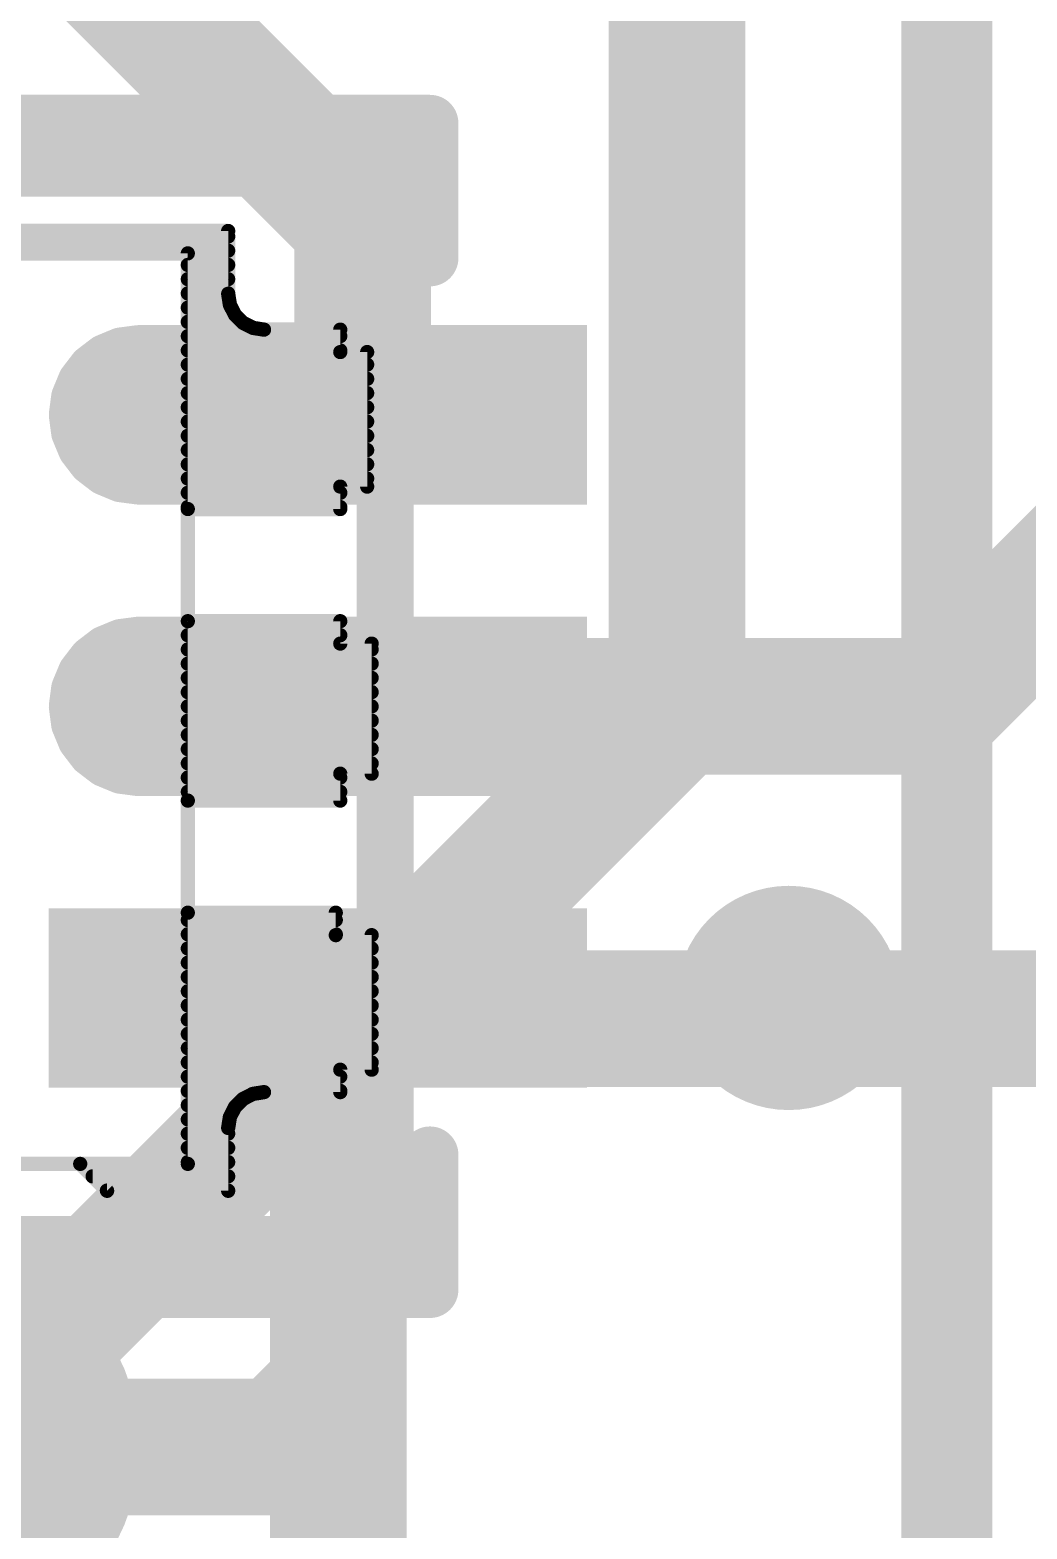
# Model space of a CAD drawing. Extents: x -11.9 to 7.7, y -7.9 to 11.9.
# Drawn here: x 0.335 to 2.559, y -1.961 to 1.381 of the extents above; entities that cross this region are included whole.
import ezdxf

# ---------------------------------------------------------------- set-up
doc = ezdxf.new("R2010")
doc.units = 0
for name, color, linetype in [('1', 12, 'CONTINUOUS'), ('16', 132, 'CONTINUOUS'), ('18', 110, 'CONTINUOUS'), ('20', 53, 'CONTINUOUS'), ('21', 53, 'CONTINUOUS'), ('51', 53, 'CONTINUOUS')]:
    doc.layers.add(name, color=color, linetype=linetype)

# ---------------------------------------------------------------- blocks, each defined once
blk = doc.blocks.new('RECT')
blk.add_solid([(-0.5, -0.5), (0.5, -0.5), (-0.5, 0.5), (0.5, 0.5)])
blk = doc.blocks.new('ROUNDV')
at = {"const_width": 0.5}
blk.add_lwpolyline([(0, -0.25, 1), (0, 0.25, 1), (0, -0.25)], format="xyb", dxfattribs=at)

msp = doc.modelspace()

# ---------------------------------------------------------------- linework, layer by layer
at = {"layer": '1'}
for points, const_width in [([(1.077, 0.955), (0.127, 1.905)], 0.3048), ([(1.077, 0.523), (1.077, 0.955)], 0.3048), ([(2.346, -0.127), (3.269, 0.796)], 0.3048), ([(0.4709, 0.6291), (0.502, 0.6529)], 0.1), ([(0.502, 0.6529), (0.5382, 0.6679)], 0.1), ([(0.5382, 0.6679), (0.577, 0.673)], 0.1), ([(0.577, 0.673), (1.527, 0.673)], 0.1), ([(1.527, 0.673), (1.527, 0.373)], 0.1), ([(0.4471, 0.598), (0.4709, 0.6291)], 0.1), ([(0.4321, 0.5618), (0.4471, 0.598)], 0.1), ([(0.4486, 0.6), (1.527, 0.6)], 0.1), ([(0.427, 0.523), (0.4321, 0.5618)], 0.1), ([(0.4321, 0.4842), (0.427, 0.523)], 0.1), ([(0.43, 0.5), (1.527, 0.5)], 0.1), ([(0.4471, 0.448), (0.4321, 0.4842)], 0.1), ([(0.4709, 0.4169), (0.4471, 0.448)], 0.1), ([(0.502, 0.3931), (0.4709, 0.4169)], 0.1), ([(0.493, 0.4), (1.527, 0.4)], 0.1), ([(0.5382, 0.3781), (0.502, 0.3931)], 0.1), ([(0.577, 0.373), (0.5382, 0.3781)], 0.1), ([(1.527, 0.373), (0.577, 0.373)], 0.1), ([(0.502, 0.0029), (0.5382, 0.0179)], 0.1), ([(0.5382, 0.0179), (0.577, 0.023)], 0.1), ([(0.577, 0.023), (1.527, 0.023)], 0.1), ([(1.527, 0.023), (1.527, -0.277)], 0.1), ([(0.4709, -0.0209), (0.502, 0.0029)], 0.1), ([(0.4982, 0), (1.527, 0)], 0.1), ([(0.4471, -0.052), (0.4709, -0.0209)], 0.1), ([(1.077, -0.127), (2.346, -0.127)], 0.3048), ([(0.4321, -0.0882), (0.4471, -0.052)], 0.1), ([(0.427, -0.127), (0.4321, -0.0882)], 0.1), ([(0.4306, -0.1), (1.527, -0.1)], 0.1), ([(0.4321, -0.1658), (0.427, -0.127)], 0.1), ([(0.4471, -0.202), (0.4321, -0.1658)], 0.1), ([(0.4463, -0.2), (1.527, -0.2)], 0.1), ([(0.4709, -0.2331), (0.4471, -0.202)], 0.1), ([(0.502, -0.2569), (0.4709, -0.2331)], 0.1), ([(0.5382, -0.2719), (0.502, -0.2569)], 0.1), ([(0.577, -0.277), (0.5382, -0.2719)], 0.1), ([(1.527, -0.277), (0.577, -0.277)], 0.1), ([(0.977, -0.777), (1.023, -0.823)], 0.3048), ([(1.023, -0.823), (1.023, -1.651)], 0.3048), ([(1.023, -0.823), (2.856, -0.823)], 0.3048), ([(0.896, -1.778), (1.023, -1.651)], 0.3048), ([(1.023, -1.651), (1.023, -3.597)], 0.3048), ([(0.127, -1.778), (0.896, -1.778)], 0.3048)]:
    msp.add_lwpolyline(points, dxfattribs=dict(at, const_width=const_width))
for points, const_width in [([(1.1532, 0.955, 1), (1.0008, 0.955)], 0.1524), ([(1.0231, 0.9011, 1), (1.1309, 1.0089)], 0.1524), ([(0.5172, 0.6331, 1), (0.4868, 0.6727)], 0.05), ([(0.5349, 0.6927, 1), (0.5414, 0.6431)], 0.05), ([(0.5477, 0.6448, 1), (0.5286, 0.691)], 0.05), ([(0.577, 0.698, 1), (0.577, 0.648)], 0.05), ([(0.5803, 0.6482, 1), (0.5737, 0.6978)], 0.05), ([(1.552, 0.673, 1), (1.502, 0.673)], 0.05), ([(1.527, 0.648, 1), (1.527, 0.698)], 0.05), ([(0.4557, 0.6489, 1), (0.4862, 0.6092)], 0.05), ([(0.4908, 0.6138, 1), (0.4511, 0.6443)], 0.05), ([(0.4924, 0.676, 1), (0.5116, 0.6298)], 0.05), ([(0.4273, 0.6132, 1), (0.4669, 0.5828)], 0.05), ([(0.4486, 0.625, 1), (0.4486, 0.575)], 0.05), ([(0.4702, 0.5884, 1), (0.424, 0.6076)], 0.05), ([(1.527, 0.575, 1), (1.527, 0.625)], 0.05), ([(0.4569, 0.5586, 1), (0.4073, 0.5651)], 0.05), ([(0.4518, 0.5263, 1), (0.4022, 0.5197)], 0.05), ([(0.409, 0.5714, 1), (0.4552, 0.5523)], 0.05), ([(1.0008, 0.523, 1), (1.1532, 0.523)], 0.1524), ([(0.4022, 0.5263, 1), (0.4518, 0.5197)], 0.05), ([(0.43, 0.525, 1), (0.43, 0.475)], 0.05), ([(1.527, 0.475, 1), (1.527, 0.525)], 0.05), ([(0.4552, 0.4937, 1), (0.409, 0.4746)], 0.05), ([(0.4073, 0.4809, 1), (0.4569, 0.4874)], 0.05), ([(0.4669, 0.4632, 1), (0.4273, 0.4328)], 0.05), ([(0.424, 0.4384, 1), (0.4702, 0.4576)], 0.05), ([(0.4862, 0.4368, 1), (0.4557, 0.3971)], 0.05), ([(0.4511, 0.4017, 1), (0.4908, 0.4322)], 0.05), ([(0.493, 0.425, 1), (0.493, 0.375)], 0.05), ([(0.5116, 0.4162, 1), (0.4924, 0.37)], 0.05), ([(0.4868, 0.3733, 1), (0.5172, 0.4129)], 0.05), ([(1.527, 0.375, 1), (1.527, 0.425)], 0.05), ([(0.5414, 0.4029, 1), (0.5349, 0.3533)], 0.05), ([(0.5286, 0.355, 1), (0.5477, 0.4012)], 0.05), ([(0.577, 0.398, 1), (0.577, 0.348)], 0.05), ([(0.5737, 0.3482, 1), (0.5803, 0.3978)], 0.05), ([(1.527, 0.348, 1), (1.527, 0.398)], 0.05), ([(1.502, 0.373, 1), (1.552, 0.373)], 0.05), ([(0.5349, 0.0427, 1), (0.5414, -0.0069)], 0.05), ([(0.5477, -0.0052, 1), (0.5286, 0.041)], 0.05), ([(0.577, 0.048, 1), (0.577, -0.002)], 0.05), ([(0.5803, -0.0018, 1), (0.5737, 0.0478)], 0.05), ([(1.552, 0.023, 1), (1.502, 0.023)], 0.05), ([(1.527, -0.002, 1), (1.527, 0.048)], 0.05), ([(0.4982, 0.025, 1), (0.4982, -0.025)], 0.05), ([(0.4924, 0.026, 1), (0.5116, -0.0202)], 0.05), ([(0.5172, -0.0169, 1), (0.4868, 0.0227)], 0.05), ([(1.527, -0.025, 1), (1.527, 0.025)], 0.05), ([(0.4557, -0.0011, 1), (0.4862, -0.0408)], 0.05), ([(0.4908, -0.0362, 1), (0.4511, -0.0057)], 0.05), ([(1.077, -0.0508, 1), (1.077, -0.2032)], 0.1524), ([(2.2921, -0.0731, 1), (2.3999, -0.1809)], 0.1524), ([(2.346, -0.2032, 1), (2.346, -0.0508)], 0.1524), ([(0.4273, -0.0368, 1), (0.4669, -0.0672)], 0.05), ([(0.4702, -0.0616, 1), (0.424, -0.0424)], 0.05), ([(0.4306, -0.075, 1), (0.4306, -0.125)], 0.05), ([(0.409, -0.0786, 1), (0.4552, -0.0977)], 0.05), ([(0.4569, -0.0914, 1), (0.4073, -0.0849)], 0.05), ([(1.527, -0.125, 1), (1.527, -0.075)], 0.05), ([(0.4518, -0.1237, 1), (0.4022, -0.1303)], 0.05), ([(0.4022, -0.1237, 1), (0.4518, -0.1303)], 0.05), ([(0.4552, -0.1563, 1), (0.409, -0.1754)], 0.05), ([(0.4073, -0.1691, 1), (0.4569, -0.1626)], 0.05), ([(0.4463, -0.175, 1), (0.4463, -0.225)], 0.05), ([(0.4669, -0.1868, 1), (0.4273, -0.2172)], 0.05), ([(1.527, -0.225, 1), (1.527, -0.175)], 0.05), ([(0.424, -0.2116, 1), (0.4702, -0.1924)], 0.05), ([(0.4862, -0.2132, 1), (0.4557, -0.2529)], 0.05), ([(0.4511, -0.2483, 1), (0.4908, -0.2178)], 0.05), ([(0.5116, -0.2338, 1), (0.4924, -0.28)], 0.05), ([(0.4868, -0.2767, 1), (0.5172, -0.2371)], 0.05), ([(0.5414, -0.2471, 1), (0.5349, -0.2967)], 0.05), ([(0.5286, -0.295, 1), (0.5477, -0.2488)], 0.05), ([(0.577, -0.252, 1), (0.577, -0.302)], 0.05), ([(0.5737, -0.3018, 1), (0.5803, -0.2522)], 0.05), ([(1.527, -0.302, 1), (1.527, -0.252)], 0.05), ([(1.502, -0.277, 1), (1.552, -0.277)], 0.05), ([(1.0309, -0.7231, 1), (0.9231, -0.8309)], 0.1524), ([(1.0992, -0.823, 1), (0.9468, -0.823)], 0.1524), ([(1.023, -0.7468, 1), (1.023, -0.8992)], 0.1524), ([(0.9691, -0.8769, 1), (1.0769, -0.7691)], 0.1524), ([(1.0992, -1.651, 1), (0.9468, -1.651)], 0.1524), ([(1.0769, -1.7049, 1), (0.9691, -1.5971)], 0.1524), ([(0.9468, -1.651, 1), (1.0992, -1.651)], 0.1524), ([(0.896, -1.8542, 1), (0.896, -1.7018)], 0.1524), ([(0.8421, -1.7241, 1), (0.9499, -1.8319)], 0.1524)]:
    msp.add_lwpolyline(points, format="xyb", dxfattribs=dict(at, const_width=const_width))
at = {"layer": '16'}
for points, const_width in [([(7.493, -0.381, 0.4142), (0, 7.493)], 0.3048), ([(1.8319, -0.1809, 1), (1.7241, -0.0731)], 0.1524), ([(1.7018, -0.127, 1), (1.8542, -0.127)], 0.1524), ([(0, -7.747, 0.4142), (7.493, -1.397)], 0.3048)]:
    msp.add_lwpolyline(points, format="xyb", dxfattribs=dict(at, const_width=const_width))
at = {"layer": '16', "const_width": 0.3048}
for points in [[(1.778, 1.905), (1.778, -0.127)], [(1.778, -0.127), (0.127, -1.778)]]:
    msp.add_lwpolyline(points, dxfattribs=at)
at = {"layer": '20', "const_width": 0.0254}
msp.add_lwpolyline([(0, -7.62, 1), (0, 7.62, 1), (0, -7.62)], format="xyb", dxfattribs=at)
at = {"layer": '21'}
for points, const_width in [([(2.38, -2.125), (2.38, 1.685)], 0.2032), ([(1.227, 1.173), (-0.973, 1.173)], 0.127), ([(1.227, 0.873), (1.227, 1.173)], 0.127), ([(1.227, -1.127), (1.227, -1.427)], 0.127), ([(1.227, -1.427), (-0.973, -1.427)], 0.127)]:
    msp.add_lwpolyline(points, dxfattribs=dict(at, const_width=const_width))
for points, const_width in [([(1.2588, 1.173, 1), (1.1953, 1.173)], 0.0635), ([(1.227, 1.1413, 1), (1.227, 1.2047)], 0.0635), ([(1.1953, 0.873, 1), (1.2588, 0.873)], 0.0635), ([(2.027, -0.877, 1), (2.027, -0.677, 1), (2.027, -0.877)], 0.3), ([(1.2588, -1.127, 1), (1.1953, -1.127)], 0.0635), ([(1.227, -1.4587, 1), (1.227, -1.3953)], 0.0635), ([(1.1953, -1.427, 1), (1.2588, -1.427)], 0.0635)]:
    msp.add_lwpolyline(points, format="xyb", dxfattribs=dict(at, const_width=const_width))
at = {"layer": '51'}
for points, const_width in [([(1.127, 1.073), (-0.873, 1.073)], 0.127), ([(1.127, -1.327), (1.127, 1.073)], 0.127), ([(0.227, 0.933), (0.777, 0.933)], 0.0318), ([(0.227, 0.9208), (0.777, 0.9208)], 0.0318), ([(0.777, 0.933), (0.777, 0.793)], 0.0318), ([(0.227, 0.889), (0.777, 0.889)], 0.0318), ([(0.687, 0.883), (0.227, 0.883)], 0.0318), ([(0.227, 0.883), (0.687, 0.883)], 0.0318), ([(0.687, 0.313), (0.687, 0.883)], 0.0318), ([(0.687, 0.883), (0.687, 0.313)], 0.0318), ([(0.687, 0.8573), (0.777, 0.8573)], 0.0318), ([(0.687, 0.8255), (0.777, 0.8255)], 0.0318), ([(0.687, 0.7938), (0.777, 0.7938)], 0.0318), ([(0.777, 0.793), (0.7809, 0.7683)], 0.0318), ([(0.687, 0.762), (0.7841, 0.762)], 0.0318), ([(0.7809, 0.7683), (0.7923, 0.746)], 0.0318), ([(0.687, 0.7303), (0.808, 0.7303)], 0.0318), ([(0.7923, 0.746), (0.81, 0.7283)], 0.0318), ([(0.81, 0.7283), (0.8323, 0.7169)], 0.0318), ([(0.687, 0.6985), (1.027, 0.6985)], 0.0318), ([(0.8323, 0.7169), (0.857, 0.713)], 0.0318), ([(0.857, 0.713), (1.027, 0.713)], 0.0318), ([(1.027, 0.713), (1.027, 0.663)], 0.0318), ([(0.687, 0.6668), (1.027, 0.6668)], 0.0318), ([(1.027, 0.663), (1.087, 0.663)], 0.0318), ([(1.087, 0.663), (1.087, 0.363)], 0.0318), ([(0.687, 0.635), (1.087, 0.635)], 0.0318), ([(0.687, 0.6033), (1.087, 0.6033)], 0.0318), ([(0.687, 0.5715), (1.087, 0.5715)], 0.0318), ([(0.687, 0.5398), (1.087, 0.5398)], 0.0318), ([(0.687, 0.508), (1.087, 0.508)], 0.0318), ([(0.687, 0.4763), (1.087, 0.4763)], 0.0318), ([(0.687, 0.4445), (1.087, 0.4445)], 0.0318), ([(0.687, 0.4128), (1.087, 0.4128)], 0.0318), ([(0.687, 0.381), (1.087, 0.381)], 0.0318), ([(1.087, 0.363), (1.027, 0.363)], 0.0318), ([(1.027, 0.363), (1.027, 0.313)], 0.0318), ([(0.687, 0.3493), (1.027, 0.3493)], 0.0318), ([(0.687, 0.3175), (1.027, 0.3175)], 0.0318), ([(1.027, 0.313), (0.687, 0.313)], 0.0318), ([(0.687, 0.313), (0.687, 0.063)], 0.0318), ([(0.687, -0.337), (0.687, 0.063)], 0.0318), ([(0.687, 0.063), (1.027, 0.063)], 0.0318), ([(0.687, 0.063), (0.687, -0.337)], 0.0318), ([(1.027, 0.063), (1.027, 0.013)], 0.0318), ([(0.687, 0.0318), (1.027, 0.0318)], 0.0318), ([(0.687, 0), (1.097, 0)], 0.0318), ([(1.027, 0.013), (1.097, 0.013)], 0.0318), ([(1.097, 0.013), (1.097, -0.277)], 0.0318), ([(0.687, -0.0318), (1.097, -0.0318)], 0.0318), ([(0.687, -0.0635), (1.097, -0.0635)], 0.0318), ([(0.687, -0.0953), (1.097, -0.0953)], 0.0318), ([(0.687, -0.127), (1.097, -0.127)], 0.0318), ([(0.687, -0.1588), (1.097, -0.1588)], 0.0318), ([(0.687, -0.1905), (1.097, -0.1905)], 0.0318), ([(0.687, -0.2223), (1.097, -0.2223)], 0.0318), ([(0.687, -0.254), (1.097, -0.254)], 0.0318), ([(1.097, -0.277), (1.027, -0.277)], 0.0318), ([(1.027, -0.277), (1.027, -0.337)], 0.0318), ([(0.687, -0.2858), (1.027, -0.2858)], 0.0318), ([(0.687, -0.3175), (1.027, -0.3175)], 0.0318), ([(1.027, -0.337), (0.687, -0.337)], 0.0318), ([(0.687, -0.337), (0.687, -0.587)], 0.0318), ([(0.687, -1.147), (0.687, -0.587)], 0.0318), ([(0.687, -0.587), (1.017, -0.587)], 0.0318), ([(0.687, -0.587), (0.687, -1.147)], 0.0318), ([(0.687, -0.6033), (1.017, -0.6033)], 0.0318), ([(1.017, -0.587), (1.017, -0.637)], 0.0318), ([(0.687, -0.635), (1.017, -0.635)], 0.0318), ([(1.017, -0.637), (1.097, -0.637)], 0.0318), ([(1.097, -0.637), (1.097, -0.937)], 0.0318), ([(0.687, -0.6668), (1.097, -0.6668)], 0.0318), ([(0.687, -0.6985), (1.097, -0.6985)], 0.0318), ([(0.687, -0.7303), (1.097, -0.7303)], 0.0318), ([(0.687, -0.762), (1.097, -0.762)], 0.0318), ([(0.687, -0.7938), (1.097, -0.7938)], 0.0318), ([(0.687, -0.8255), (1.097, -0.8255)], 0.0318), ([(0.687, -0.8573), (1.097, -0.8573)], 0.0318), ([(0.687, -0.889), (1.097, -0.889)], 0.0318), ([(0.687, -0.9208), (1.097, -0.9208)], 0.0318), ([(1.097, -0.937), (1.027, -0.937)], 0.0318), ([(1.027, -0.937), (1.027, -0.987)], 0.0318), ([(0.687, -0.9525), (1.027, -0.9525)], 0.0318), ([(0.687, -0.9843), (1.027, -0.9843)], 0.0318), ([(0.687, -1.016), (0.7963, -1.016)], 0.0318), ([(0.81, -1.0023), (0.7923, -1.02)], 0.0318), ([(0.8323, -0.9909), (0.81, -1.0023)], 0.0318), ([(0.857, -0.987), (0.8323, -0.9909)], 0.0318), ([(1.027, -0.987), (0.857, -0.987)], 0.0318), ([(0.687, -1.0477), (0.7801, -1.0477)], 0.0318), ([(0.7809, -1.0423), (0.777, -1.067)], 0.0318), ([(0.7923, -1.02), (0.7809, -1.0423)], 0.0318), ([(0.687, -1.0795), (0.777, -1.0795)], 0.0318), ([(0.777, -1.067), (0.777, -1.207)], 0.0318), ([(0.687, -1.1113), (0.777, -1.1113)], 0.0318), ([(0.447, -1.147), (0.017, -1.147)], 0.0318), ([(0.507, -1.207), (0.447, -1.147)], 0.0318), ([(0.447, -1.147), (0.687, -1.147)], 0.0318), ([(0.687, -1.147), (0.447, -1.147)], 0.0318), ([(0.687, -1.143), (0.777, -1.143)], 0.0318), ([(0.4748, -1.1747), (0.777, -1.1747)], 0.0318), ([(0.5065, -1.2065), (0.777, -1.2065)], 0.0318), ([(0.777, -1.207), (0.507, -1.207)], 0.0318), ([(-0.873, -1.327), (1.127, -1.327)], 0.127)]:
    msp.add_lwpolyline(points, dxfattribs=dict(at, const_width=const_width))
for points, const_width in [([(1.1587, 1.073, 1), (1.0953, 1.073)], 0.0635), ([(1.127, 1.0413, 1), (1.127, 1.1047)], 0.0635), ([(0.7849, 0.933, 1), (0.7691, 0.933)], 0.0159), ([(0.777, 0.9251, 1), (0.777, 0.9409)], 0.0159), ([(0.777, 0.9128, 1), (0.777, 0.9287)], 0.0159), ([(0.777, 0.8811, 1), (0.777, 0.8969)], 0.0159), ([(0.687, 0.8652, 1), (0.687, 0.8493)], 0.0159), ([(0.6949, 0.883, 1), (0.6791, 0.883)], 0.0159), ([(0.6949, 0.883, 1), (0.6791, 0.883)], 0.0159), ([(0.687, 0.8751, 1), (0.687, 0.8909)], 0.0159), ([(0.687, 0.8751, 1), (0.687, 0.8909)], 0.0159), ([(0.777, 0.8493, 1), (0.777, 0.8652)], 0.0159), ([(0.687, 0.8334, 1), (0.687, 0.8176)], 0.0159), ([(0.777, 0.8176, 1), (0.777, 0.8334)], 0.0159), ([(0.687, 0.8017, 1), (0.687, 0.7858)], 0.0159), ([(0.7848, 0.7942, 1), (0.7692, 0.7918)], 0.0159), ([(0.777, 0.7858, 1), (0.777, 0.8017)], 0.0159), ([(0.687, 0.7699, 1), (0.687, 0.7541)], 0.0159), ([(0.7691, 0.793, 1), (0.7849, 0.793)], 0.0159), ([(0.788, 0.7719, 1), (0.7738, 0.7647)], 0.0159), ([(0.7731, 0.767, 1), (0.7888, 0.7695)], 0.0159), ([(0.7841, 0.7541, 1), (0.7841, 0.7699)], 0.0159), ([(0.687, 0.7382, 1), (0.687, 0.7223)], 0.0159), ([(0.7979, 0.7516, 1), (0.7867, 0.7404)], 0.0159), ([(0.7852, 0.7424, 1), (0.7994, 0.7496)], 0.0159), ([(0.8136, 0.7354, 1), (0.8064, 0.7212)], 0.0159), ([(0.8044, 0.7227, 1), (0.8156, 0.7339)], 0.0159), ([(0.808, 0.7223, 1), (0.808, 0.7382)], 0.0159), ([(0.687, 0.7064, 1), (0.687, 0.6906)], 0.0159), ([(0.8335, 0.7248, 1), (0.831, 0.7091)], 0.0159), ([(0.8287, 0.7098, 1), (0.8359, 0.724)], 0.0159), ([(0.857, 0.7209, 1), (0.857, 0.7051)], 0.0159), ([(0.8558, 0.7052, 1), (0.8582, 0.7208)], 0.0159), ([(1.0349, 0.713, 1), (1.0191, 0.713)], 0.0159), ([(1.027, 0.7051, 1), (1.027, 0.7209)], 0.0159), ([(1.027, 0.6906, 1), (1.027, 0.7064)], 0.0159), ([(0.687, 0.6747, 1), (0.687, 0.6588)], 0.0159), ([(1.027, 0.6709, 1), (1.027, 0.6551)], 0.0159), ([(1.0191, 0.663, 1), (1.0349, 0.663)], 0.0159), ([(1.027, 0.6588, 1), (1.027, 0.6747)], 0.0159), ([(1.0949, 0.663, 1), (1.0791, 0.663)], 0.0159), ([(1.087, 0.6551, 1), (1.087, 0.6709)], 0.0159), ([(0.687, 0.6429, 1), (0.687, 0.6271)], 0.0159), ([(1.087, 0.6271, 1), (1.087, 0.6429)], 0.0159), ([(0.687, 0.6112, 1), (0.687, 0.5953)], 0.0159), ([(1.087, 0.5953, 1), (1.087, 0.6112)], 0.0159), ([(0.687, 0.5794, 1), (0.687, 0.5636)], 0.0159), ([(1.087, 0.5636, 1), (1.087, 0.5794)], 0.0159), ([(0.687, 0.5477, 1), (0.687, 0.5318)], 0.0159), ([(1.087, 0.5318, 1), (1.087, 0.5477)], 0.0159), ([(0.687, 0.5159, 1), (0.687, 0.5001)], 0.0159), ([(1.087, 0.5001, 1), (1.087, 0.5159)], 0.0159), ([(0.687, 0.4842, 1), (0.687, 0.4683)], 0.0159), ([(1.087, 0.4683, 1), (1.087, 0.4842)], 0.0159), ([(0.687, 0.4524, 1), (0.687, 0.4366)], 0.0159), ([(1.087, 0.4366, 1), (1.087, 0.4524)], 0.0159), ([(0.687, 0.4207, 1), (0.687, 0.4048)], 0.0159), ([(1.087, 0.4048, 1), (1.087, 0.4207)], 0.0159), ([(0.687, 0.3889, 1), (0.687, 0.3731)], 0.0159), ([(1.027, 0.3709, 1), (1.027, 0.3551)], 0.0159), ([(1.0349, 0.363, 1), (1.0191, 0.363)], 0.0159), ([(1.0791, 0.363, 1), (1.0949, 0.363)], 0.0159), ([(1.087, 0.3731, 1), (1.087, 0.3889)], 0.0159), ([(1.087, 0.3551, 1), (1.087, 0.3709)], 0.0159), ([(0.687, 0.3572, 1), (0.687, 0.3413)], 0.0159), ([(1.027, 0.3413, 1), (1.027, 0.3572)], 0.0159), ([(0.687, 0.3254, 1), (0.687, 0.3096)], 0.0159), ([(0.687, 0.3209, 1), (0.687, 0.3051)], 0.0159), ([(0.6949, 0.313, 1), (0.6791, 0.313)], 0.0159), ([(0.6791, 0.313, 1), (0.6949, 0.313)], 0.0159), ([(0.6791, 0.313, 1), (0.6949, 0.313)], 0.0159), ([(1.0191, 0.313, 1), (1.0349, 0.313)], 0.0159), ([(1.027, 0.3096, 1), (1.027, 0.3254)], 0.0159), ([(1.027, 0.3051, 1), (1.027, 0.3209)], 0.0159), ([(0.687, 0.0709, 1), (0.687, 0.0551)], 0.0159), ([(0.6949, 0.063, 1), (0.6791, 0.063)], 0.0159), ([(0.6949, 0.063, 1), (0.6791, 0.063)], 0.0159), ([(0.6791, 0.063, 1), (0.6949, 0.063)], 0.0159), ([(1.0349, 0.063, 1), (1.0191, 0.063)], 0.0159), ([(1.027, 0.0551, 1), (1.027, 0.0709)], 0.0159), ([(0.687, 0.0397, 1), (0.687, 0.0238)], 0.0159), ([(1.027, 0.0238, 1), (1.027, 0.0397)], 0.0159), ([(0.687, 0.0079, 1), (0.687, -0.0079)], 0.0159), ([(1.027, 0.0209, 1), (1.027, 0.0051)], 0.0159), ([(1.0191, 0.013, 1), (1.0349, 0.013)], 0.0159), ([(1.1049, 0.013, 1), (1.0891, 0.013)], 0.0159), ([(1.097, 0.0051, 1), (1.097, 0.0209)], 0.0159), ([(1.097, -0.0079, 1), (1.097, 0.0079)], 0.0159), ([(0.687, -0.0238, 1), (0.687, -0.0397)], 0.0159), ([(1.097, -0.0397, 1), (1.097, -0.0238)], 0.0159), ([(0.687, -0.0556, 1), (0.687, -0.0714)], 0.0159), ([(1.097, -0.0714, 1), (1.097, -0.0556)], 0.0159), ([(0.687, -0.0873, 1), (0.687, -0.1032)], 0.0159), ([(1.097, -0.1032, 1), (1.097, -0.0873)], 0.0159), ([(0.687, -0.1191, 1), (0.687, -0.1349)], 0.0159), ([(1.097, -0.1349, 1), (1.097, -0.1191)], 0.0159), ([(0.687, -0.1508, 1), (0.687, -0.1667)], 0.0159), ([(1.097, -0.1667, 1), (1.097, -0.1508)], 0.0159), ([(0.687, -0.1826, 1), (0.687, -0.1984)], 0.0159), ([(1.097, -0.1984, 1), (1.097, -0.1826)], 0.0159), ([(0.687, -0.2143, 1), (0.687, -0.2302)], 0.0159), ([(1.097, -0.2302, 1), (1.097, -0.2143)], 0.0159), ([(0.687, -0.2461, 1), (0.687, -0.2619)], 0.0159), ([(1.027, -0.2691, 1), (1.027, -0.2849)], 0.0159), ([(1.0349, -0.277, 1), (1.0191, -0.277)], 0.0159), ([(1.097, -0.2619, 1), (1.097, -0.2461)], 0.0159), ([(1.097, -0.2849, 1), (1.097, -0.2691)], 0.0159), ([(0.687, -0.2778, 1), (0.687, -0.2937)], 0.0159), ([(1.027, -0.2937, 1), (1.027, -0.2778)], 0.0159), ([(1.0891, -0.277, 1), (1.1049, -0.277)], 0.0159), ([(0.687, -0.3096, 1), (0.687, -0.3254)], 0.0159), ([(0.687, -0.3291, 1), (0.687, -0.3449)], 0.0159), ([(0.6949, -0.337, 1), (0.6791, -0.337)], 0.0159), ([(0.6791, -0.337, 1), (0.6949, -0.337)], 0.0159), ([(0.6791, -0.337, 1), (0.6949, -0.337)], 0.0159), ([(1.0191, -0.337, 1), (1.0349, -0.337)], 0.0159), ([(1.027, -0.3254, 1), (1.027, -0.3096)], 0.0159), ([(1.027, -0.3449, 1), (1.027, -0.3291)], 0.0159), ([(0.687, -0.5953, 1), (0.687, -0.6112)], 0.0159), ([(0.6949, -0.587, 1), (0.6791, -0.587)], 0.0159), ([(0.687, -0.5791, 1), (0.687, -0.5949)], 0.0159), ([(0.6949, -0.587, 1), (0.6791, -0.587)], 0.0159), ([(0.6791, -0.587, 1), (0.6949, -0.587)], 0.0159), ([(1.0249, -0.587, 1), (1.0091, -0.587)], 0.0159), ([(1.017, -0.5949, 1), (1.017, -0.5791)], 0.0159), ([(1.017, -0.6112, 1), (1.017, -0.5953)], 0.0159), ([(0.687, -0.6271, 1), (0.687, -0.6429)], 0.0159), ([(1.017, -0.6291, 1), (1.017, -0.6449)], 0.0159), ([(1.0091, -0.637, 1), (1.0249, -0.637)], 0.0159), ([(1.017, -0.6429, 1), (1.017, -0.6271)], 0.0159), ([(1.1049, -0.637, 1), (1.0891, -0.637)], 0.0159), ([(1.097, -0.6449, 1), (1.097, -0.6291)], 0.0159), ([(0.687, -0.6588, 1), (0.687, -0.6747)], 0.0159), ([(1.097, -0.6747, 1), (1.097, -0.6588)], 0.0159), ([(0.687, -0.6906, 1), (0.687, -0.7064)], 0.0159), ([(1.097, -0.7064, 1), (1.097, -0.6906)], 0.0159), ([(0.687, -0.7223, 1), (0.687, -0.7382)], 0.0159), ([(1.097, -0.7382, 1), (1.097, -0.7223)], 0.0159), ([(0.687, -0.7541, 1), (0.687, -0.7699)], 0.0159), ([(1.097, -0.7699, 1), (1.097, -0.7541)], 0.0159), ([(0.687, -0.7858, 1), (0.687, -0.8017)], 0.0159), ([(1.097, -0.8017, 1), (1.097, -0.7858)], 0.0159), ([(0.687, -0.8176, 1), (0.687, -0.8334)], 0.0159), ([(1.097, -0.8334, 1), (1.097, -0.8176)], 0.0159), ([(0.687, -0.8493, 1), (0.687, -0.8652)], 0.0159), ([(1.097, -0.8652, 1), (1.097, -0.8493)], 0.0159), ([(0.687, -0.8811, 1), (0.687, -0.8969)], 0.0159), ([(1.097, -0.8969, 1), (1.097, -0.8811)], 0.0159), ([(0.687, -0.9128, 1), (0.687, -0.9287)], 0.0159), ([(1.027, -0.9291, 1), (1.027, -0.9449)], 0.0159), ([(1.0349, -0.937, 1), (1.0191, -0.937)], 0.0159), ([(1.0891, -0.937, 1), (1.1049, -0.937)], 0.0159), ([(1.097, -0.9287, 1), (1.097, -0.9128)], 0.0159), ([(1.097, -0.9449, 1), (1.097, -0.9291)], 0.0159), ([(0.687, -0.9763, 1), (0.687, -0.9922)], 0.0159), ([(0.687, -0.9446, 1), (0.687, -0.9604)], 0.0159), ([(1.027, -0.9604, 1), (1.027, -0.9446)], 0.0159), ([(1.027, -0.9922, 1), (1.027, -0.9763)], 0.0159), ([(0.687, -1.0081, 1), (0.687, -1.0239)], 0.0159), ([(0.7963, -1.0239, 1), (0.7963, -1.0081)], 0.0159), ([(0.8064, -0.9952, 1), (0.8136, -1.0094)], 0.0159), ([(0.8156, -1.0079, 1), (0.8044, -0.9967)], 0.0159), ([(0.831, -0.9831, 1), (0.8335, -0.9988)], 0.0159), ([(0.8359, -0.998, 1), (0.8287, -0.9838)], 0.0159), ([(0.857, -0.9791, 1), (0.857, -0.9949)], 0.0159), ([(0.8582, -0.9948, 1), (0.8558, -0.9792)], 0.0159), ([(1.0191, -0.987, 1), (1.0349, -0.987)], 0.0159), ([(1.027, -0.9949, 1), (1.027, -0.9791)], 0.0159), ([(0.687, -1.0398, 1), (0.687, -1.0557)], 0.0159), ([(0.7738, -1.0387, 1), (0.788, -1.0459)], 0.0159), ([(0.7888, -1.0435, 1), (0.7731, -1.041)], 0.0159), ([(0.7801, -1.0557, 1), (0.7801, -1.0398)], 0.0159), ([(0.7867, -1.0144, 1), (0.7979, -1.0256)], 0.0159), ([(0.7994, -1.0236, 1), (0.7852, -1.0164)], 0.0159), ([(0.687, -1.0716, 1), (0.687, -1.0874)], 0.0159), ([(0.7849, -1.067, 1), (0.7691, -1.067)], 0.0159), ([(0.7692, -1.0658, 1), (0.7848, -1.0682)], 0.0159), ([(0.777, -1.0874, 1), (0.777, -1.0716)], 0.0159), ([(0.687, -1.1033, 1), (0.687, -1.1192)], 0.0159), ([(0.777, -1.1192, 1), (0.777, -1.1033)], 0.0159), ([(0.4526, -1.1414, 1), (0.4414, -1.1526)], 0.0159), ([(0.447, -1.1391, 1), (0.447, -1.1549)], 0.0159), ([(0.447, -1.1391, 1), (0.447, -1.1549)], 0.0159), ([(0.447, -1.1549, 1), (0.447, -1.1391)], 0.0159), ([(0.687, -1.1351, 1), (0.687, -1.1509)], 0.0159), ([(0.687, -1.1549, 1), (0.687, -1.1391)], 0.0159), ([(0.687, -1.1549, 1), (0.687, -1.1391)], 0.0159), ([(0.777, -1.1509, 1), (0.777, -1.1351)], 0.0159), ([(0.4748, -1.1668, 1), (0.4748, -1.1827)], 0.0159), ([(0.6791, -1.147, 1), (0.6949, -1.147)], 0.0159), ([(0.6791, -1.147, 1), (0.6949, -1.147)], 0.0159), ([(0.777, -1.1827, 1), (0.777, -1.1668)], 0.0159), ([(0.5065, -1.1986, 1), (0.5065, -1.2144)], 0.0159), ([(0.507, -1.1991, 1), (0.507, -1.2149)], 0.0159), ([(0.5014, -1.2126, 1), (0.5126, -1.2014)], 0.0159), ([(0.7691, -1.207, 1), (0.7849, -1.207)], 0.0159), ([(0.777, -1.2144, 1), (0.777, -1.1986)], 0.0159), ([(0.777, -1.2149, 1), (0.777, -1.1991)], 0.0159), ([(1.127, -1.3587, 1), (1.127, -1.2953)], 0.0635), ([(1.0953, -1.327, 1), (1.1587, -1.327)], 0.0635)]:
    msp.add_lwpolyline(points, format="xyb", dxfattribs=dict(at, const_width=const_width))

# ---------------------------------------------------------------- block references
at = {"layer": '1', "yscale": 0.4, "rotation": 180}
for p in [(1.077, 0.523), (1.077, -0.127)]:
    msp.add_blockref('RECT', p, dxfattribs=at)
at = {"layer": '1', "xscale": 1.2, "yscale": 0.4, "rotation": 180}
msp.add_blockref('RECT', (0.977, -0.777), dxfattribs=at)
at = {"layer": '18', "xscale": 0.9064, "yscale": 0.9064}
msp.add_blockref('ROUNDV', (0.127, -1.778), dxfattribs=at)
msp.add_blockref('ROUNDV', (0.127, -1.778), dxfattribs=at)

doc.saveas('drawing.dxf')
